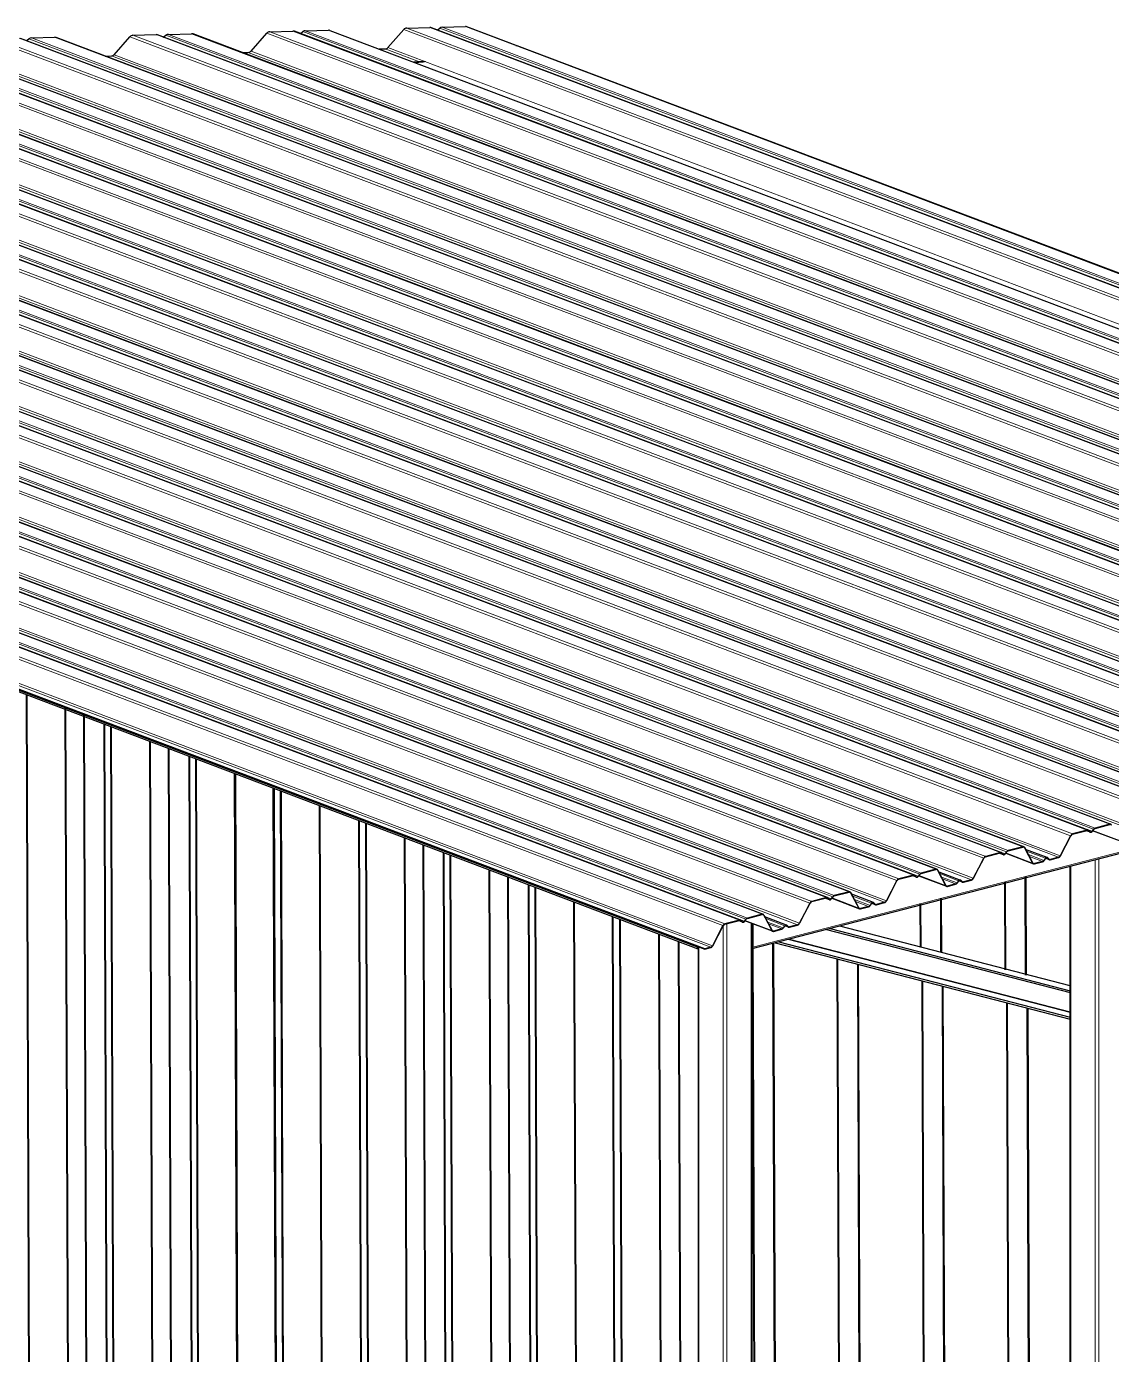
# Model space of a CAD drawing. Header units: millimetres. Extents: x 27997 to 40775, y -3198 to 5652.
# Drawn here: x 37856 to 39212, y 3665 to 5324 of the extents above; entities that cross this region are included whole.
import ezdxf

# ---------------------------------------------------------------- set-up
doc = ezdxf.new("R2010")
doc.units = ezdxf.units.MM
for name, pattern in [('K5LT32768', [0]), ('K5LT_BASIC', [0]), ('K5LT_THIN', [0])]:
    doc.linetypes.add(name, pattern=pattern)

msp = doc.modelspace()

# ---------------------------------------------------------------- linework, layer by layer
at = {"color": 5, "linetype": 'K5LT_BASIC', "lineweight": 30}
for p, q in [((37862.052744, 5310.068903), (37890.985382, 5310.826054)), ((39971.258915, 4524.20446), (37892.894179, 5310.513816)), ((37965.357789, 5289.118412), (37984.980055, 5311.629449)), ((37988.842826, 5313.386927), (38017.775464, 5314.144077)), ((40051.752722, 4545.03779), (38019.684262, 5313.831839)), ((38027.067575, 5311.300047), (38030.096263, 5313.511446)), ((38033.168516, 5314.546905), (38062.101154, 5315.304055)), ((40079.893278, 4552.321102), (38064.009952, 5314.991817)), ((38136.473561, 5293.596413), (38156.095828, 5316.10745)), ((38159.958599, 5317.864928), (38188.891237, 5318.622079)), ((40160.387084, 4573.154432), (38190.800035, 5318.309841)), ((38198.183348, 5315.778048), (38201.212036, 5317.989448)), ((38204.284289, 5319.024906), (38233.216927, 5319.782057)), ((38235.125725, 5319.469818), (40188.527641, 4580.437744)), ((38307.589334, 5298.074415), (38327.211601, 5320.585452)), ((38331.074372, 5322.34293), (38360.00701, 5323.10008)), ((40269.021447, 4601.271074), (38361.915807, 5322.787842)), ((38369.299121, 5320.25605), (38372.327808, 5322.467449)), ((38375.400062, 5323.502908), (38404.3327, 5324.260058)), ((40297.162004, 4608.554386), (38406.241497, 5323.94782)), ((39617.21527, 4432.571221), (37335.221171, 5295.919833)), ((37379.546861, 5297.079811), (39645.355826, 4439.854533)), ((37506.336943, 5300.397835), (39725.849633, 4460.687863)), ((39753.990189, 4467.971175), (37550.662634, 5301.557813)), ((37677.452716, 5304.875836), (39834.483996, 4488.804506)), ((39862.624552, 4496.087818), (37721.778406, 5306.035814)), ((39943.118359, 4516.921148), (37848.568489, 5309.353838)), ((37855.951803, 5306.822045), (37858.98049, 5309.033445)), ((38296.374323, 5296.297588), (38304.130136, 5296.500554)), ((38467.490095, 5300.77559), (38468.724574, 5300.807896)), ((38468.724574, 5300.807896), (40336.23978, 4594.269407)), ((37168.85243, 5289.645883), (39508.580907, 4404.454579)), ((37208.431088, 5292.60181), (39536.721464, 4411.737891)), ((37954.142777, 5287.341586), (37961.89859, 5287.544551)), ((38125.25855, 5291.819587), (38133.014363, 5292.022552)), ((38351.14636, 5280.536618), (38340.064862, 5279.768113)), ((38340.984392, 5279.420226), (38351.54399, 5280.152538)), ((38353.821375, 5280.920699), (38353.821375, 5280.45697)), ((39428.087101, 4383.621249), (37227.209954, 5216.280821)), ((37247.611687, 5190.632467), (39399.946544, 4376.337937)), ((39319.452738, 4355.504607), (37305.96921, 5117.267405)), ((39291.312181, 4348.221295), (37326.370944, 5091.61905)), ((37384.728467, 5018.253988), (39210.818375, 4327.387965)), ((37405.130201, 4992.605633), (39182.677818, 4320.104653)), ((39102.184012, 4299.271323), (37463.487724, 4919.240571)), ((37483.889457, 4893.592216), (39074.043455, 4291.988011)), ((38993.549649, 4271.154681), (37542.24698, 4820.227154)), ((37562.648714, 4794.5788), (38965.409092, 4263.871369)), ((38884.915286, 4243.038039), (37621.006237, 4721.213738)), ((38856.774729, 4235.754727), (37641.407971, 4695.565383)), ((37699.765494, 4622.200321), (38776.280923, 4214.921397)), ((38748.140366, 4207.638085), (37720.167227, 4596.551966)), ((37749.670262, 4532.172113), (38703.537534, 4171.294763)), ((38703.564044, 4171.701833), (37749.696773, 4532.579183)), ((40169.927017, 4535.943596), (38762.15574, 4171.585578)), ((38695.159993, 4171.417531), (37752.338849, 4528.115792)), ((39163.079977, 4314.988843), (39181.448118, 4319.742868)), ((39181.474629, 4320.149938), (39163.106487, 4315.395913)), ((39185.251701, 4317.375651), (39179.99131, 4319.365818)), ((39183.103569, 4319.329034), (39184.798959, 4317.668053)), ((39185.018606, 4318.026842), (39183.323216, 4319.687824)), ((39189.273846, 4321.22796), (39187.300268, 4318.61738)), ((39187.479913, 4318.361935), (39189.453491, 4320.972515)), ((39222.810305, 4306.049139), (39188.099383, 4319.181349)), ((39191.220533, 4322.272155), (39209.588675, 4327.02618)), ((39209.615185, 4327.43325), (39191.247044, 4322.679225)), ((39082.58617, 4294.155513), (39100.954312, 4298.909538)), ((39100.980822, 4299.316608), (39082.612681, 4294.562583)), ((39113.367742, 4279.227657), (39103.256478, 4298.274339)), ((39160.614717, 4313.119743), (39147.633351, 4288.096249)), ((39147.867174, 4287.926988), (39160.84854, 4312.950482)), ((39051.980354, 4285.003101), (39038.998988, 4259.979607)), ((39039.232812, 4259.810346), (39052.214177, 4284.83384)), ((39054.445614, 4286.872201), (39072.813755, 4291.626226)), ((39072.840266, 4292.033296), (39054.472124, 4287.279271)), ((39076.617338, 4289.259008), (39071.356947, 4291.249176)), ((39074.469206, 4291.212392), (39076.164596, 4289.551411)), ((39076.384243, 4289.9102), (39074.688853, 4291.571181)), ((39080.639484, 4293.111318), (39078.665905, 4290.500738)), ((39078.84555, 4290.245293), (39080.819128, 4292.855873)), ((39079.46502, 4291.064707), (39114.175942, 4277.932497)), ((39102.992212, 4297.976163), (39113.103477, 4278.929481)), ((39131.486403, 4285.807946), (39104.442985, 4296.039304)), ((39129.258191, 4284.821662), (39127.284613, 4282.211082)), ((39127.464258, 4281.955637), (39129.437836, 4284.566217)), ((39134.060286, 4283.078944), (39129.601965, 4284.765664)), ((39131.719498, 4285.156754), (39133.414888, 4283.495773)), ((39133.634535, 4283.854562), (39131.939145, 4285.515543)), ((39135.263475, 4283.033659), (39145.375404, 4285.650818)), ((39145.401914, 4286.057888), (39135.289986, 4283.440729)), ((38972.005121, 4264.994676), (38970.031543, 4262.384096)), ((38973.951807, 4266.038871), (38992.319949, 4270.792896)), ((38992.346459, 4271.199966), (38973.978318, 4266.445941)), ((38994.357849, 4269.859521), (39004.469114, 4250.812839)), ((39004.733379, 4251.111015), (38994.622115, 4270.157697)), ((38995.808622, 4267.922662), (39022.85204, 4257.691304)), ((39115.379132, 4277.887212), (39125.49106, 4280.504372)), ((39125.517571, 4280.911441), (39115.405643, 4278.294282)), ((39160.130282, 2885.748424), (39160.130282, 4274.588969)), ((38943.345991, 4256.886459), (38930.364625, 4231.862965)), ((38930.598449, 4231.693704), (38943.579814, 4256.717198)), ((38945.811251, 4258.755559), (38964.179392, 4263.509584)), ((38964.205903, 4263.916654), (38945.837761, 4259.162629)), ((38967.982975, 4261.142366), (38962.722584, 4263.132534)), ((38965.834843, 4263.09575), (38967.530233, 4261.434769)), ((38967.74988, 4261.793558), (38966.05449, 4263.454539)), ((38970.211187, 4262.128651), (38972.184765, 4264.739231)), ((38970.830657, 4262.948065), (39005.54158, 4249.815855)), ((39006.744769, 4249.77057), (39016.856697, 4252.387729)), ((39016.883208, 4252.794799), (39006.77128, 4250.17764)), ((39020.623828, 4256.70502), (39018.65025, 4254.09444)), ((39018.829895, 4253.838995), (39020.803473, 4256.449574)), ((39025.425923, 4254.962302), (39020.967602, 4256.649022)), ((39023.085135, 4257.040112), (39024.780525, 4255.379131)), ((39025.000172, 4255.73792), (39023.304782, 4257.398901)), ((39026.629113, 4254.917017), (39036.741041, 4257.534176)), ((39036.767551, 4257.941246), (39026.655623, 4255.324086)), ((38837.176888, 4230.638917), (38855.545029, 4235.392942)), ((38855.57154, 4235.800012), (38837.203399, 4231.045987)), ((38859.348612, 4233.025724), (38854.088221, 4235.015892)), ((38857.200481, 4234.979108), (38858.89587, 4233.318127)), ((38859.115517, 4233.676916), (38857.420127, 4235.337897)), ((38863.370758, 4236.878034), (38861.39718, 4234.267454)), ((38861.576824, 4234.012009), (38863.550402, 4236.622589)), ((38862.196295, 4234.831423), (38896.907217, 4221.699213)), ((38865.317445, 4237.922229), (38883.685586, 4242.676254)), ((38883.712096, 4243.083324), (38865.343955, 4238.329299)), ((38885.723486, 4241.742878), (38895.834751, 4222.696197)), ((38896.099017, 4222.994373), (38885.987752, 4242.041054)), ((38914.217677, 4229.574662), (38887.174259, 4239.80602)), ((38834.711628, 4228.769817), (38821.730262, 4203.746323)), ((38821.964086, 4203.577062), (38834.945451, 4228.600556)), ((38898.110406, 4221.653928), (38908.222334, 4224.271087)), ((38908.248845, 4224.678157), (38898.136917, 4222.060998)), ((38911.989465, 4228.588377), (38910.015887, 4225.977798)), ((38910.195532, 4225.722353), (38912.16911, 4228.332932)), ((38916.79156, 4226.84566), (38912.333239, 4228.53238)), ((38914.450772, 4228.92347), (38916.146162, 4227.262489)), ((38916.365809, 4227.621278), (38914.670419, 4229.282259)), ((38917.99475, 4226.800375), (38928.106678, 4229.417534)), ((38928.133188, 4229.824604), (38918.02126, 4227.207444)), ((38726.077265, 4200.653175), (38713.095899, 4175.629681)), ((38713.329723, 4175.46042), (38726.311088, 4200.483914)), ((38728.542525, 4202.522275), (38746.910666, 4207.2763)), ((38746.937177, 4207.68337), (38728.569036, 4202.929345)), ((38750.714249, 4204.909082), (38745.453858, 4206.89925)), ((38748.566118, 4206.862466), (38750.261507, 4205.201485)), ((38750.481154, 4205.560274), (38748.785764, 4207.221255)), ((38754.736395, 4208.761392), (38752.762817, 4206.150812)), ((38752.942461, 4205.895367), (38754.916039, 4208.505947)), ((38788.272854, 4193.582571), (38753.561932, 4206.714781)), ((38756.683082, 4209.805587), (38775.051223, 4214.559612)), ((38775.077734, 4214.966682), (38756.709592, 4210.212657)), ((38762.15574, 4203.463479), (38762.15574, 1903.485527)), ((38762.342127, 4174.245376), (38762.342127, 4203.392963)), ((38763.428471, 4202.981966), (38763.428471, 4173.964209)), ((38777.089123, 4213.626236), (38787.200388, 4194.579555)), ((38787.464654, 4194.877731), (38777.353389, 4213.924412)), ((38805.583314, 4201.45802), (38778.539896, 4211.689378)), ((38803.355103, 4200.471735), (38801.381525, 4197.861156)), ((38801.561169, 4197.60571), (38803.534747, 4200.21629)), ((38808.157197, 4198.729017), (38803.698876, 4200.415738)), ((38805.81641, 4200.806828), (38807.511799, 4199.145847)), ((38807.731446, 4199.504636), (38806.036056, 4201.165617)), ((38809.360387, 4198.683733), (38819.472315, 4201.300892)), ((38819.498826, 4201.707962), (38809.386897, 4199.090802)), ((39160.130282, 4125.618101), (38872.340665, 4200.103535)), ((38789.476043, 4193.537286), (38799.587971, 4196.154445)), ((38799.614482, 4196.561515), (38789.502554, 4193.944355)), ((38855.623396, 4195.776788), (39160.130282, 4116.964606)), ((38860.210301, 4196.963966), (39160.130282, 4119.338963)), ((38693.902812, 4174.939874), (38693.902821, 4173.794024)), ((38694.989164, 4174.07519), (38694.989161, 4174.528875)), ((38695.175209, 4174.458488), (38695.175209, 1903.485527)), ((38703.537534, 4171.294763), (38710.837952, 4173.18425)), ((38703.537534, 4171.294763), (38703.564044, 4171.701833)), ((38710.864463, 4173.59132), (38703.564044, 4171.701833)), ((38791.406724, 4179.15629), (39160.130282, 4083.723611)), ((38795.993629, 4180.343468), (39160.130282, 4086.097968))]:
    msp.add_line(p, q, dxfattribs=at)
at = {"color": 5, "linetype": 'K5LT_THIN', "lineweight": 9}
for p, q in [((37890.985382, 5310.826054), (39970.055726, 4524.249745)), ((37984.980055, 5311.629449), (40029.68962, 4538.05288)), ((37988.842826, 5313.386927), (40032.181391, 4540.32905)), ((38017.775464, 5314.144077), (40050.549532, 4545.083075)), ((38027.067575, 5311.300047), (40056.375172, 4543.550517)), ((38030.096263, 5313.511446), (40058.34875, 4546.161097)), ((38033.168516, 5314.546905), (40060.321948, 4547.612362)), ((38062.101154, 5315.304055), (40078.690089, 4552.366387)), ((38156.095828, 5316.10745), (40138.323983, 4566.169522)), ((38159.958599, 5317.864928), (40140.815754, 4568.445692)), ((38188.891237, 5318.622079), (40159.183895, 4573.199717)), ((38198.183348, 5315.778048), (40165.009535, 4571.667159)), ((38201.212036, 5317.989448), (40166.983113, 4574.277739)), ((38204.284289, 5319.024906), (40168.956311, 4575.729004)), ((38233.216927, 5319.782057), (40187.324452, 4580.483029)), ((38327.211601, 5320.585452), (40246.958346, 4594.286164)), ((38331.074372, 5322.34293), (40249.450117, 4596.562334)), ((38360.00701, 5323.10008), (40267.818258, 4601.316359)), ((38369.299121, 5320.25605), (40273.643898, 4599.783801)), ((38372.327808, 5322.467449), (40275.617476, 4602.394381)), ((38375.400062, 5323.502908), (40277.590673, 4603.845646)), ((38404.3327, 5324.260058), (40295.958815, 4608.599671)), ((37304.379735, 5295.474921), (39597.643939, 4427.862482)), ((37333.312373, 5296.232072), (39616.01208, 4432.616506)), ((37345.633172, 5295.599441), (39623.811298, 4433.694528)), ((37348.705425, 5296.634899), (39625.784496, 4435.145794)), ((37377.638063, 5297.39205), (39644.152637, 4439.899818)), ((37471.632737, 5298.195444), (39703.786531, 4453.702954)), ((37475.495508, 5299.952923), (39706.278302, 4455.979124)), ((37504.428146, 5300.710073), (39724.646443, 4460.733148)), ((37513.720257, 5297.866043), (39730.472083, 4459.200591)), ((37516.748944, 5300.077442), (39732.445661, 4461.81117)), ((37519.821198, 5301.1129), (39734.418859, 4463.262436)), ((37548.753836, 5301.870051), (39752.787, 4468.01646)), ((37642.74851, 5302.673446), (39812.420894, 4481.819596)), ((37646.611281, 5304.430924), (39814.912665, 4484.095766)), ((37675.543919, 5305.188075), (39833.280806, 4488.84979)), ((37684.83603, 5302.344044), (39839.106446, 4487.317233)), ((37687.864717, 5304.555443), (39841.080024, 4489.927813)), ((37690.936971, 5305.590902), (39843.053222, 4491.379078)), ((37719.869609, 5306.348052), (39861.421363, 4496.133102)), ((37813.864282, 5307.151447), (39921.055257, 4509.936238)), ((37817.727054, 5308.908925), (39923.547028, 4512.212408)), ((37846.659691, 5309.666076), (39941.915169, 4516.966433)), ((37855.951803, 5306.822045), (39947.740809, 4515.433875)), ((37858.98049, 5309.033445), (39949.714387, 4518.044455)), ((37862.052744, 5310.068903), (39951.687585, 4519.49572)), ((38304.130136, 5296.500554), (38347.072591, 5280.254101)), ((38307.589334, 5298.074415), (40186.281726, 4587.307253)), ((37169.765494, 5288.890525), (39507.377717, 4404.499864)), ((37171.488711, 5288.91004), (39513.203357, 4402.967306)), ((37174.517399, 5291.121439), (39515.176935, 4405.577886)), ((37177.589653, 5292.156898), (39517.150133, 4407.029151)), ((37206.52229, 5292.914048), (39535.518274, 4411.783176)), ((37300.516964, 5293.717443), (39595.152168, 4425.586312)), ((37342.604484, 5293.388041), (39621.83772, 4431.083949)), ((37619.667045, 5278.588548), (39797.208092, 4454.757741)), ((37623.126243, 5280.162409), (39799.439529, 4456.796102)), ((37790.782818, 5283.066549), (39905.842455, 4482.874383)), ((37794.242016, 5284.64041), (39908.073892, 4484.912744)), ((37961.89859, 5287.544551), (40014.476818, 4510.991025)), ((37965.357789, 5289.118412), (40016.708254, 4513.029386)), ((38133.014363, 5292.022552), (40123.111181, 4539.107667)), ((38136.473561, 5293.596413), (40125.342617, 4541.146028)), ((38352.232704, 5280.817785), (38352.232704, 5281.023613)), ((37183.082285, 5272.149115), (39489.009576, 4399.745839)), ((37184.702405, 5268.31729), (39486.517805, 4397.46967)), ((37277.435499, 5269.632545), (39579.939366, 4398.524457)), ((37280.894697, 5271.206406), (39582.170803, 4400.562818)), ((37448.551272, 5274.110546), (39688.573729, 4426.641099)), ((37452.01047, 5275.684408), (39690.805166, 4428.67946)), ((37191.638363, 5235.758459), (39473.53644, 4372.446176)), ((37193.089217, 5232.326974), (39471.305003, 4370.407814)), ((37228.123017, 5215.525463), (39426.883911, 4383.666534)), ((37241.439808, 5198.784053), (39408.51577, 4378.912509)), ((37242.762889, 5196.085704), (39406.542572, 4377.461244)), ((37243.953784, 5192.277906), (39404.568994, 4374.850664)), ((37248.524751, 5189.877108), (39398.743354, 4376.383222)), ((37261.841542, 5173.135698), (39380.375213, 4371.629197)), ((37263.461662, 5169.303873), (39377.883442, 4369.353027)), ((37270.39762, 5136.745042), (39364.902077, 4344.329533)), ((37271.848474, 5133.313558), (39362.67064, 4342.291172)), ((37306.882274, 5116.512046), (39318.249548, 4355.549892)), ((37320.199065, 5099.770636), (39299.881407, 4350.795867)), ((37321.522146, 5097.072287), (39297.908209, 4349.344602)), ((37322.713041, 5093.26449), (39295.934631, 4346.734022)), ((37327.284007, 5090.863691), (39290.108992, 4348.26658)), ((37340.600799, 5074.122281), (39271.74085, 4343.512555)), ((37342.220918, 5070.290457), (39269.249079, 4341.236385)), ((37349.156877, 5037.731626), (39256.267714, 4316.212891)), ((37350.60773, 5034.300141), (39254.036277, 4314.17453)), ((37385.64153, 5017.498629), (39209.615185, 4327.43325)), ((37398.958322, 5000.757219), (39191.247044, 4322.679225)), ((37400.281402, 4998.05887), (39189.273846, 4321.22796)), ((37401.472298, 4994.251073), (39187.300268, 4318.61738)), ((37406.043264, 4991.850275), (39181.474629, 4320.149938)), ((37419.360055, 4975.108864), (39163.106487, 4315.395913)), ((37420.980175, 4971.27704), (39160.614717, 4313.119743)), ((37427.916134, 4938.718209), (39147.633351, 4288.096249)), ((37429.366987, 4935.286724), (39145.401914, 4286.057888)), ((37464.400787, 4918.485212), (39100.980822, 4299.316608)), ((37477.717579, 4901.743802), (39082.612681, 4294.562583)), ((37479.040659, 4899.045454), (39080.639484, 4293.111318)), ((37480.231555, 4895.237656), (39078.665905, 4290.500738)), ((37484.802521, 4892.836858), (39072.840266, 4292.033296)), ((37498.119312, 4876.095448), (39054.472124, 4287.279271)), ((37499.739432, 4872.263623), (39051.980354, 4285.003101)), ((37506.67539, 4839.704792), (39038.998988, 4259.979607)), ((37508.126244, 4836.273307), (39036.767551, 4257.941246)), ((37543.160044, 4819.471796), (38992.346459, 4271.199966)), ((37556.476835, 4802.730386), (38973.978318, 4266.445941)), ((37557.799916, 4800.032037), (38972.005121, 4264.994676)), ((37558.990811, 4796.224239), (38970.031543, 4262.384096)), ((37563.561777, 4793.823441), (38964.205903, 4263.916654)), ((37576.878569, 4777.082031), (38945.837761, 4259.162629)), ((37578.498689, 4773.250206), (38943.345991, 4256.886459)), ((37585.434647, 4740.691375), (38930.364625, 4231.862965)), ((37586.8855, 4737.259891), (38928.133188, 4229.824604)), ((37621.919301, 4720.458379), (38883.712096, 4243.083324)), ((37635.236092, 4703.716969), (38865.343955, 4238.329299)), ((37636.559172, 4701.01862), (38863.370758, 4236.878034)), ((37637.750068, 4697.210823), (38861.39718, 4234.267454)), ((37642.321034, 4694.810024), (38855.57154, 4235.800012)), ((37655.637826, 4678.068614), (38837.203399, 4231.045987)), ((37657.257945, 4674.23679), (38834.711628, 4228.769817)), ((37664.193904, 4641.677959), (38821.730262, 4203.746323)), ((37665.644757, 4638.246474), (38819.498826, 4201.707962)), ((37700.678557, 4621.444962), (38775.077734, 4214.966682)), ((37713.995349, 4604.703552), (38756.709592, 4210.212657)), ((37715.318429, 4602.005203), (38754.736395, 4208.761392)), ((37716.509325, 4598.197406), (38752.762817, 4206.150812)), ((37721.080291, 4595.796608), (38746.937177, 4207.68337)), ((37734.397082, 4579.055197), (38728.569036, 4202.929345)), ((37736.017202, 4575.223373), (38726.077265, 4200.653175)), ((37742.95316, 4542.664542), (38713.095899, 4175.629681)), ((37744.404014, 4539.233057), (38710.864463, 4173.59132)), ((37751.081697, 4530.492277), (38693.902821, 4173.794024)), ((38763.428471, 4173.964209), (40171.329814, 4538.355891)), ((39180.181401, 4319.415018), (39184.798959, 4317.668053)), ((39181.845289, 4319.805081), (39183.103569, 4319.329034)), ((39188.446946, 4319.641093), (39221.73784, 4307.046123)), ((39209.333829, 4326.960221), (39211.626575, 4326.092805)), ((39100.699466, 4298.843579), (39102.992212, 4297.976163)), ((39071.547038, 4291.298376), (39076.164596, 4289.551411)), ((39073.210926, 4291.688439), (39074.469206, 4291.212392)), ((39079.812583, 4291.524451), (39113.103477, 4278.929481)), ((39105.658152, 4293.750283), (39129.258191, 4284.821662)), ((39107.888319, 4289.549297), (39127.284613, 4282.211082)), ((39109.195742, 4287.086491), (39125.517571, 4280.911441)), ((39129.722923, 4284.892557), (39133.414888, 4283.495773)), ((39130.880645, 4285.474118), (39131.719498, 4285.156754)), ((39133.28122, 4284.200707), (39135.289986, 4283.440729)), ((39191.447861, 4282.694555), (39191.447861, 2877.642839)), ((39195.793235, 4283.819221), (39195.793235, 2877.642839)), ((38992.065103, 4270.726937), (38994.357849, 4269.859521)), ((38997.023789, 4265.633641), (39020.623828, 4256.70502)), ((39113.493661, 4279.017643), (39115.405643, 4278.294282)), ((39161.030239, 4274.821895), (39161.030239, 2885.515498)), ((38962.912675, 4263.181734), (38967.530233, 4261.434769)), ((38964.576563, 4263.571796), (38965.834843, 4263.09575)), ((38971.17822, 4263.407809), (39004.469114, 4250.812839)), ((38999.253956, 4261.432655), (39018.65025, 4254.09444)), ((39000.56138, 4258.969849), (39016.883208, 4252.794799)), ((39004.859298, 4250.901001), (39006.77128, 4250.17764)), ((39021.08856, 4256.775915), (39024.780525, 4255.379131)), ((39022.246282, 4257.357476), (39023.085135, 4257.040112)), ((39024.646857, 4256.084065), (39026.655623, 4255.324086)), ((38854.278312, 4235.065091), (38858.89587, 4233.318127)), ((38855.9422, 4235.455154), (38857.200481, 4234.979108)), ((38862.543857, 4235.291167), (38895.834751, 4222.696197)), ((38883.43074, 4242.610295), (38885.723486, 4241.742878)), ((38888.389426, 4237.516999), (38911.989465, 4228.588377)), ((38890.619593, 4233.316013), (38910.015887, 4225.977798)), ((38891.927017, 4230.853207), (38908.248845, 4224.678157)), ((38896.224935, 4222.784359), (38898.136917, 4222.060998)), ((38912.454197, 4228.659273), (38916.146162, 4227.262489)), ((38913.611919, 4229.240834), (38914.450772, 4228.92347)), ((38916.012494, 4227.967423), (38918.02126, 4227.207444)), ((38726.492787, 1895.050534), (38726.492787, 4200.806569)), ((38730.838162, 1895.050534), (38730.838162, 4203.11643)), ((38745.643949, 4206.948449), (38750.261507, 4205.201485)), ((38747.307837, 4207.338512), (38748.566118, 4206.862466)), ((38753.909494, 4207.174525), (38787.200388, 4194.579555)), ((38761.255783, 1902.923194), (38761.255783, 4203.80396)), ((38774.796377, 4214.493653), (38777.089123, 4213.626236)), ((38779.755063, 4209.400357), (38803.355103, 4200.471735)), ((38781.98523, 4205.199371), (38801.381525, 4197.861156)), ((38783.292654, 4202.736565), (38799.614482, 4196.561515)), ((38803.819834, 4200.542631), (38807.511799, 4199.145847)), ((38804.977556, 4201.124192), (38805.81641, 4200.806828)), ((38807.378131, 4199.850781), (38809.386897, 4199.090802)), ((38871.942812, 4200.000563), (39160.130282, 4125.412157)), ((38762.15574, 4191.06712), (38762.342127, 4191.115361)), ((38762.15574, 4189.020815), (38762.342127, 4189.069055)), ((38787.590572, 4194.667717), (38789.502554, 4193.944355)), ((38807.726141, 4183.380066), (39160.130282, 4092.171162)), ((38809.307404, 4183.789327), (39160.130282, 4092.989685)), ((38696.075166, 1902.923194), (38696.075166, 4174.118006))]:
    msp.add_line(p, q, dxfattribs=at)
at = {"color": 5, "linetype": 'K5LT32768', "lineweight": 40}
for p, q in [((37864.690122, 2127.86921), (37856.169532, 4488.833449)), ((37913.213858, 2114.743891), (37904.705309, 4472.371736)), ((37936.43996, 2108.461398), (37927.940463, 4463.581161)), ((37961.661039, 2101.639279), (37953.178239, 4452.132069)), ((37970.297398, 2099.303207), (37961.817964, 4448.863395)), ((38019.052412, 2086.115328), (38010.591978, 4430.410684)), ((38042.353855, 2079.812456), (38033.902502, 4421.591595)), ((38067.901512, 2072.902), (38059.460116, 4411.922363)), ((38076.145682, 2070.672012), (38067.7075, 4408.802124)), ((38124.784623, 2057.51553), (38116.365395, 4390.393344)), ((38125.304866, 2057.374809), (38116.88584, 4390.196444)), ((38173.024097, 2044.467102), (38164.623668, 4372.135754)), ((38173.724835, 2044.277557), (38165.32468, 4371.87054)), ((38182.143749, 2042.000302), (38173.746875, 4368.684164)), ((38182.29893, 2041.958327), (38173.902116, 4368.625432)), ((38230.64155, 2028.881998), (38222.263577, 4350.328802)), ((38279.967914, 2015.539573), (38271.609163, 4331.659848)), ((38288.583572, 2013.209101), (38280.228178, 4328.399009)), ((38337.107307, 2000.083781), (38328.770824, 4310.033832)), ((38360.33341, 1993.801288), (38352.005978, 4301.243258)), ((38385.554488, 1986.979169), (38377.236886, 4291.697629)), ((38394.190847, 1984.643097), (38385.876611, 4288.428955)), ((38442.945861, 1971.455218), (38434.650625, 4269.976244)), ((38466.247304, 1965.152347), (38457.961149, 4261.157155)), ((38491.794962, 1958.24189), (38483.518763, 4251.487924)), ((38500.039132, 1956.011902), (38491.766146, 4248.367685)), ((39079.338547, 4145.613348), (39078.941521, 4255.624996)), ((39103.978345, 4262.105003), (39104.423245, 4138.828118)), ((39104.23789, 4262.172178), (39104.683286, 4138.757779)), ((38998.267324, 4234.744977), (38998.510091, 4167.47686)), ((38998.526869, 4234.812152), (38998.770132, 4167.406521)), ((38548.678072, 1942.855421), (38540.424041, 4229.958905)), ((38973.425393, 4174.26209), (38973.2305, 4228.26497)), ((38596.917546, 1929.806992), (38588.682315, 4211.701315)), ((38606.037199, 1927.340192), (38597.805521, 4208.249725)), ((38654.873637, 1914.130289), (38646.660992, 4189.766196)), ((38670.504702, 4180.745387), (38678.708058, 1907.683251)), ((38767.795248, 3007.496919), (38763.592773, 4171.95751)), ((38788.629598, 4178.437517), (38790.648561, 3619.004314)), ((38788.889142, 4178.504692), (38790.908591, 3618.937013)), ((38871.473608, 3598.085253), (38869.449452, 4158.957346)), ((38894.533092, 4152.465222), (38896.557248, 3591.593129)), ((38894.793122, 4152.397921), (38896.817278, 3591.525828)), ((38977.382295, 3570.674068), (38975.358138, 4131.546161)), ((39000.441779, 4125.054037), (39002.465935, 3564.181944)), ((39000.701809, 4124.986736), (39002.725965, 3564.114643)), ((39083.290982, 3543.262882), (39081.266825, 4104.134975)), ((39106.350466, 4097.642852), (39108.374622, 3536.770759)), ((39106.610496, 4097.575551), (39108.634652, 3536.703458))]:
    msp.add_line(p, q, dxfattribs=at)
at = {"color": 5, "linetype": 'K5LT_BASIC', "lineweight": 30}
for centre, major_axis, ratio, start_param, end_param in [((37890.731636, 5306.929814), (4.50052, 1.103424), 0.830716, 0.8796259673, 1.3145967747), ((37988.589081, 5309.490687), (4.50052, 1.103424), 0.830716, 1.3145967747, 2.2738293573), ((38017.521719, 5310.247838), (4.50052, 1.103424), 0.830716, 0.8796259673, 1.3145967747), ((38025.384884, 5313.007976), (2.686877, 0.65876), 0.830716, -1.2230403781, -1.1110277703), ((38032.914771, 5310.650665), (4.50052, 1.103424), 0.830716, 1.3145967747, 2.0305648833), ((38061.847409, 5311.407816), (4.50052, 1.103424), 0.830716, 0.8796259673, 1.3145967747), ((38159.704854, 5313.968689), (4.50052, 1.103424), 0.830716, 1.3145967747, 2.2738293573), ((38188.637492, 5314.725839), (4.50052, 1.103424), 0.830716, 0.8796259673, 1.3145967747), ((38196.500657, 5317.485977), (2.686877, 0.65876), 0.830716, -1.2230403781, -1.1110277703), ((38204.030544, 5315.128667), (4.50052, 1.103424), 0.830716, 1.3145967747, 2.0305648833), ((38232.963182, 5315.885817), (4.50052, 1.103424), 0.830716, 0.8796259673, 1.3145967747), ((38330.820627, 5318.44669), (4.50052, 1.103424), 0.830716, 1.3145967747, 2.2738293573), ((38359.753264, 5319.203841), (4.50052, 1.103424), 0.830716, 0.8796259673, 1.3145967747), ((38367.616429, 5321.963979), (2.686877, 0.65876), 0.830716, -1.2230403781, -1.1110277703), ((38375.146317, 5319.606668), (4.50052, 1.103424), 0.830716, 1.3145967747, 2.0305648833), ((38404.078955, 5320.363818), (4.50052, 1.103424), 0.830716, 0.8796259673, 1.3145967747), ((37861.798998, 5306.172664), (4.50052, 1.103424), 0.830716, 1.3145967747, 2.0305648833), ((38304.357371, 5299.989723), (4.030316, 0.988141), 0.830716, -1.8269958789, -0.8677632963), ((37962.125825, 5291.033721), (4.030316, 0.988141), 0.830716, -1.8269958789, -0.8677632963), ((38133.241598, 5295.511722), (4.030316, 0.988141), 0.830716, -1.8269958789, -0.8677632963), ((38350.748731, 5280.920699), (1.536322, 0), 0.258819, -1.3089969641, 0), ((38350.748731, 5280.920699), (3.072644, 0), 0.258819, -1.3089969641, 0), ((38350.748731, 5280.920699), (1.536322, 0), 0.258819, 0, 0.2617993626), ((38350.748731, 5280.920699), (3.072644, 0), 0.258819, 0, 0.2617993626), ((39162.852742, 4311.499674), (1.456935, 3.850955), 0.657856, 0.4349708074, 1.39420339), ((39162.852742, 4311.499674), (-1.304718, -3.448616), 0.657856, -2.7066218462, -1.7473892636), ((39181.220883, 4316.253698), (1.304718, 3.448616), 0.657856, 0, 0.4349708074), ((39181.220883, 4316.253698), (1.456935, 3.850955), 0.657856, 0, 0.4349708074), ((39181.220883, 4316.253698), (1.304718, 3.448616), 0.657856, -0.2809973012, 0), ((39181.220883, 4316.253698), (1.456935, 3.850955), 0.657856, -0.2809973012, 0), ((39186.27373, 4320.077066), (-1.022029, -2.701416), 0.657856, -0.2809973012, 0), ((39186.27373, 4320.077066), (0.869812, 2.299077), 0.657856, 2.8605953523, 3.1415926536), ((39186.27373, 4320.077066), (-1.022029, -2.701416), 0.657856, 0, 1.150938916), ((39186.27373, 4320.077066), (0.869812, 2.299077), 0.657856, -3.1415926536, -1.9906537376), ((39190.993299, 4318.782986), (1.456935, 3.850955), 0.657856, 0.4349708074, 1.150938916), ((39190.993299, 4318.782986), (-1.304718, -3.448616), 0.657856, -2.7066218462, -1.9906537376), ((39209.36144, 4323.53701), (1.304718, 3.448616), 0.657856, 0, 0.4349708074), ((39209.36144, 4323.53701), (1.456935, 3.850955), 0.657856, 0, 0.4349708074), ((39209.36144, 4323.53701), (1.304718, 3.448616), 0.657856, -0.5242617753, 0), ((39209.36144, 4323.53701), (1.456935, 3.850955), 0.657856, -0.5242617753, 0), ((39100.727077, 4295.420368), (1.304718, 3.448616), 0.657856, 0, 0.4349708074), ((39100.727077, 4295.420368), (1.456935, 3.850955), 0.657856, 0, 0.4349708074), ((39100.727077, 4295.420368), (1.304718, 3.448616), 0.657856, -0.5242617753, 0), ((39100.727077, 4295.420368), (1.456935, 3.850955), 0.657856, -0.5242617753, 0), ((39054.218379, 4283.383031), (1.456935, 3.850955), 0.657856, 0.4349708074, 1.39420339), ((39054.218379, 4283.383031), (-1.304718, -3.448616), 0.657856, -2.7066218462, -1.7473892636), ((39072.58652, 4288.137056), (1.304718, 3.448616), 0.657856, 0, 0.4349708074), ((39072.58652, 4288.137056), (1.456935, 3.850955), 0.657856, 0, 0.4349708074), ((39072.58652, 4288.137056), (1.304718, 3.448616), 0.657856, -0.2809973012, 0), ((39072.58652, 4288.137056), (1.456935, 3.850955), 0.657856, -0.2809973012, 0), ((39077.639367, 4291.960424), (-1.022029, -2.701416), 0.657856, -0.2809973012, 0), ((39077.639367, 4291.960424), (0.869812, 2.299077), 0.657856, 2.8605953523, 3.1415926536), ((39077.639367, 4291.960424), (-1.022029, -2.701416), 0.657856, 0, 1.150938916), ((39077.639367, 4291.960424), (0.869812, 2.299077), 0.657856, -3.1415926536, -1.9906537376), ((39082.358936, 4290.666343), (1.456935, 3.850955), 0.657856, 0.4349708074, 1.150938916), ((39082.358936, 4290.666343), (-1.304718, -3.448616), 0.657856, -2.7066218462, -1.9906537376), ((39125.744805, 4284.400611), (-1.456935, -3.850955), 0.657856, 0.4349708074, 1.150938916), ((39125.744805, 4284.400611), (1.304718, 3.448616), 0.657856, -2.7066218462, -1.9906537376), ((39130.464374, 4283.10653), (1.022029, 2.701416), 0.657856, 0, 1.150938916), ((39130.464374, 4283.10653), (-0.869812, -2.299077), 0.657856, -3.1415926536, -1.9906537376), ((39130.464374, 4283.10653), (-0.869812, -2.299077), 0.657856, 2.8605953523, 3.1415926536), ((39130.464374, 4283.10653), (1.022029, 2.701416), 0.657856, -0.2809973012, 0), ((39135.517221, 4286.929898), (-1.456935, -3.850955), 0.657856, -0.2809973012, 0), ((39135.517221, 4286.929898), (-1.304718, -3.448616), 0.657856, -0.2809973012, 0), ((39135.517221, 4286.929898), (-1.456935, -3.850955), 0.657856, 0, 0.4349708074), ((39135.517221, 4286.929898), (-1.304718, -3.448616), 0.657856, 0, 0.4349708074), ((39145.629149, 4289.547058), (-1.456935, -3.850955), 0.657856, 0.4349708074, 1.39420339), ((39145.629149, 4289.547058), (1.304718, 3.448616), 0.657856, -2.7066218462, -1.7473892636), ((38973.724573, 4262.549701), (1.456935, 3.850955), 0.657856, 0.4349708074, 1.150938916), ((38973.724573, 4262.549701), (-1.304718, -3.448616), 0.657856, -2.7066218462, -1.9906537376), ((38992.092714, 4267.303726), (1.304718, 3.448616), 0.657856, 0, 0.4349708074), ((38992.092714, 4267.303726), (1.456935, 3.850955), 0.657856, 0, 0.4349708074), ((38992.092714, 4267.303726), (1.304718, 3.448616), 0.657856, -0.5242617753, 0), ((38992.092714, 4267.303726), (1.456935, 3.850955), 0.657856, -0.5242617753, 0), ((39115.632877, 4281.783452), (-1.456935, -3.850955), 0.657856, -0.5242617753, 0), ((39115.632877, 4281.783452), (-1.304718, -3.448616), 0.657856, -0.5242617753, 0), ((39115.632877, 4281.783452), (-1.456935, -3.850955), 0.657856, 0, 0.4349708074), ((39115.632877, 4281.783452), (-1.304718, -3.448616), 0.657856, 0, 0.4349708074), ((38945.584016, 4255.266389), (1.456935, 3.850955), 0.657856, 0.4349708074, 1.39420339), ((38945.584016, 4255.266389), (-1.304718, -3.448616), 0.657856, -2.7066218462, -1.7473892636), ((38963.952157, 4260.020414), (1.304718, 3.448616), 0.657856, 0, 0.4349708074), ((38963.952157, 4260.020414), (1.456935, 3.850955), 0.657856, 0, 0.4349708074), ((38963.952157, 4260.020414), (1.304718, 3.448616), 0.657856, -0.2809973012, 0), ((38963.952157, 4260.020414), (1.456935, 3.850955), 0.657856, -0.2809973012, 0), ((38969.005004, 4263.843782), (-1.022029, -2.701416), 0.657856, -0.2809973012, 0), ((38969.005004, 4263.843782), (0.869812, 2.299077), 0.657856, 2.8605953523, 3.1415926536), ((38969.005004, 4263.843782), (-1.022029, -2.701416), 0.657856, 0, 1.150938916), ((38969.005004, 4263.843782), (0.869812, 2.299077), 0.657856, -3.1415926536, -1.9906537376), ((39006.998514, 4253.666809), (-1.456935, -3.850955), 0.657856, -0.5242617753, 0), ((39006.998514, 4253.666809), (-1.304718, -3.448616), 0.657856, -0.5242617753, 0), ((39006.998514, 4253.666809), (-1.456935, -3.850955), 0.657856, 0, 0.4349708074), ((39006.998514, 4253.666809), (-1.304718, -3.448616), 0.657856, 0, 0.4349708074), ((39017.110442, 4256.283969), (-1.456935, -3.850955), 0.657856, 0.4349708074, 1.150938916), ((39017.110442, 4256.283969), (1.304718, 3.448616), 0.657856, -2.7066218462, -1.9906537376), ((39021.830011, 4254.989888), (1.022029, 2.701416), 0.657856, 0, 1.150938916), ((39021.830011, 4254.989888), (-0.869812, -2.299077), 0.657856, -3.1415926536, -1.9906537376), ((39021.830011, 4254.989888), (-0.869812, -2.299077), 0.657856, 2.8605953523, 3.1415926536), ((39021.830011, 4254.989888), (1.022029, 2.701416), 0.657856, -0.2809973012, 0), ((39026.882858, 4258.813256), (-1.456935, -3.850955), 0.657856, -0.2809973012, 0), ((39026.882858, 4258.813256), (-1.304718, -3.448616), 0.657856, -0.2809973012, 0), ((39026.882858, 4258.813256), (-1.456935, -3.850955), 0.657856, 0, 0.4349708074), ((39026.882858, 4258.813256), (-1.304718, -3.448616), 0.657856, 0, 0.4349708074), ((39036.994786, 4261.430416), (-1.456935, -3.850955), 0.657856, 0.4349708074, 1.39420339), ((39036.994786, 4261.430416), (1.304718, 3.448616), 0.657856, -2.7066218462, -1.7473892636), ((38855.317794, 4231.903772), (1.304718, 3.448616), 0.657856, 0, 0.4349708074), ((38855.317794, 4231.903772), (1.456935, 3.850955), 0.657856, 0, 0.4349708074), ((38855.317794, 4231.903772), (1.304718, 3.448616), 0.657856, -0.2809973012, 0), ((38855.317794, 4231.903772), (1.456935, 3.850955), 0.657856, -0.2809973012, 0), ((38860.370641, 4235.72714), (-1.022029, -2.701416), 0.657856, -0.2809973012, 0), ((38860.370641, 4235.72714), (0.869812, 2.299077), 0.657856, 2.8605953523, 3.1415926536), ((38860.370641, 4235.72714), (-1.022029, -2.701416), 0.657856, 0, 1.150938916), ((38860.370641, 4235.72714), (0.869812, 2.299077), 0.657856, -3.1415926536, -1.9906537376), ((38865.09021, 4234.433059), (1.456935, 3.850955), 0.657856, 0.4349708074, 1.150938916), ((38865.09021, 4234.433059), (-1.304718, -3.448616), 0.657856, -2.7066218462, -1.9906537376), ((38883.458351, 4239.187084), (1.304718, 3.448616), 0.657856, 0, 0.4349708074), ((38883.458351, 4239.187084), (1.456935, 3.850955), 0.657856, 0, 0.4349708074), ((38883.458351, 4239.187084), (1.304718, 3.448616), 0.657856, -0.5242617753, 0), ((38883.458351, 4239.187084), (1.456935, 3.850955), 0.657856, -0.5242617753, 0), ((38928.360423, 4233.313774), (-1.456935, -3.850955), 0.657856, 0.4349708074, 1.39420339), ((38928.360423, 4233.313774), (1.304718, 3.448616), 0.657856, -2.7066218462, -1.7473892636), ((38836.949653, 4227.149747), (1.456935, 3.850955), 0.657856, 0.4349708074, 1.39420339), ((38836.949653, 4227.149747), (-1.304718, -3.448616), 0.657856, -2.7066218462, -1.7473892636), ((38898.364151, 4225.550167), (-1.456935, -3.850955), 0.657856, -0.5242617753, 0), ((38898.364151, 4225.550167), (-1.304718, -3.448616), 0.657856, -0.5242617753, 0), ((38898.364151, 4225.550167), (-1.456935, -3.850955), 0.657856, 0, 0.4349708074), ((38898.364151, 4225.550167), (-1.304718, -3.448616), 0.657856, 0, 0.4349708074), ((38908.476079, 4228.167327), (-1.456935, -3.850955), 0.657856, 0.4349708074, 1.150938916), ((38908.476079, 4228.167327), (1.304718, 3.448616), 0.657856, -2.7066218462, -1.9906537376), ((38913.195648, 4226.873246), (1.022029, 2.701416), 0.657856, 0, 1.150938916), ((38913.195648, 4226.873246), (-0.869812, -2.299077), 0.657856, -3.1415926536, -1.9906537376), ((38913.195648, 4226.873246), (-0.869812, -2.299077), 0.657856, 2.8605953523, 3.1415926536), ((38913.195648, 4226.873246), (1.022029, 2.701416), 0.657856, -0.2809973012, 0), ((38918.248495, 4230.696614), (-1.456935, -3.850955), 0.657856, -0.2809973012, 0), ((38918.248495, 4230.696614), (-1.304718, -3.448616), 0.657856, -0.2809973012, 0), ((38918.248495, 4230.696614), (-1.456935, -3.850955), 0.657856, 0, 0.4349708074), ((38918.248495, 4230.696614), (-1.304718, -3.448616), 0.657856, 0, 0.4349708074), ((38728.31529, 4199.033105), (1.456935, 3.850955), 0.657856, 0.4349708074, 1.39420339), ((38728.31529, 4199.033105), (-1.304718, -3.448616), 0.657856, -2.7066218462, -1.7473892636), ((38746.683432, 4203.78713), (1.304718, 3.448616), 0.657856, 0, 0.4349708074), ((38746.683432, 4203.78713), (1.456935, 3.850955), 0.657856, 0, 0.4349708074), ((38746.683432, 4203.78713), (1.304718, 3.448616), 0.657856, -0.2809973012, 0), ((38746.683432, 4203.78713), (1.456935, 3.850955), 0.657856, -0.2809973012, 0), ((38751.736278, 4207.610498), (-1.022029, -2.701416), 0.657856, -0.2809973012, 0), ((38751.736278, 4207.610498), (0.869812, 2.299077), 0.657856, 2.8605953523, 3.1415926536), ((38751.736278, 4207.610498), (-1.022029, -2.701416), 0.657856, 0, 1.150938916), ((38751.736278, 4207.610498), (0.869812, 2.299077), 0.657856, -3.1415926536, -1.9906537376), ((38756.455847, 4206.316417), (1.456935, 3.850955), 0.657856, 0.4349708074, 1.150938916), ((38756.455847, 4206.316417), (-1.304718, -3.448616), 0.657856, -2.7066218462, -1.9906537376), ((38774.823988, 4211.070442), (1.304718, 3.448616), 0.657856, 0, 0.4349708074), ((38774.823988, 4211.070442), (1.456935, 3.850955), 0.657856, 0, 0.4349708074), ((38774.823988, 4211.070442), (1.304718, 3.448616), 0.657856, -0.5242617753, 0), ((38774.823988, 4211.070442), (1.456935, 3.850955), 0.657856, -0.5242617753, 0), ((38804.561286, 4198.756604), (1.022029, 2.701416), 0.657856, 0, 1.150938916), ((38804.561286, 4198.756604), (-0.869812, -2.299077), 0.657856, -3.1415926536, -1.9906537376), ((38804.561286, 4198.756604), (-0.869812, -2.299077), 0.657856, 2.8605953523, 3.1415926536), ((38804.561286, 4198.756604), (1.022029, 2.701416), 0.657856, -0.2809973012, 0), ((38809.614132, 4202.579972), (-1.456935, -3.850955), 0.657856, -0.2809973012, 0), ((38809.614132, 4202.579972), (-1.304718, -3.448616), 0.657856, -0.2809973012, 0), ((38809.614132, 4202.579972), (-1.456935, -3.850955), 0.657856, 0, 0.4349708074), ((38809.614132, 4202.579972), (-1.304718, -3.448616), 0.657856, 0, 0.4349708074), ((38819.72606, 4205.197132), (-1.456935, -3.850955), 0.657856, 0.4349708074, 1.39420339), ((38819.72606, 4205.197132), (1.304718, 3.448616), 0.657856, -2.7066218462, -1.7473892636), ((38789.729788, 4197.433525), (-1.456935, -3.850955), 0.657856, -0.5242617753, 0), ((38789.729788, 4197.433525), (-1.304718, -3.448616), 0.657856, -0.5242617753, 0), ((38789.729788, 4197.433525), (-1.456935, -3.850955), 0.657856, 0, 0.4349708074), ((38789.729788, 4197.433525), (-1.304718, -3.448616), 0.657856, 0, 0.4349708074), ((38799.841716, 4200.050685), (-1.456935, -3.850955), 0.657856, 0.4349708074, 1.150938916), ((38799.841716, 4200.050685), (1.304718, 3.448616), 0.657856, -2.7066218462, -1.9906537376), ((38696.075508, 4174.356356), (-0.76284, -2.987051), 0.681062, -1.2120355075, -0.0762099881), ((38696.075508, 4174.356356), (-0.38142, -1.493526), 0.681062, -1.2120355075, -0.6181065761), ((38696.075508, 4174.356356), (-0.76284, -2.987051), 0.681062, -0.0762099881, -0.0685015261), ((38711.091697, 4177.08049), (-1.456935, -3.850955), 0.657856, 0.4349708074, 1.39420339), ((38711.091697, 4177.08049), (1.304718, 3.448616), 0.657856, -2.7066218462, -1.7473892636), ((38761.255783, 4174.526542), (0.384945, -1.487314), 0.683013, 0.6140754589, 1.2085781816), ((38761.255783, 4174.526542), (-0.76989, 2.974628), 0.683013, -3.0767322124, -1.933014472)]:
    msp.add_ellipse(centre, major_axis=major_axis, ratio=ratio, start_param=start_param, end_param=end_param, dxfattribs=at)

doc.saveas('drawing.dxf')
